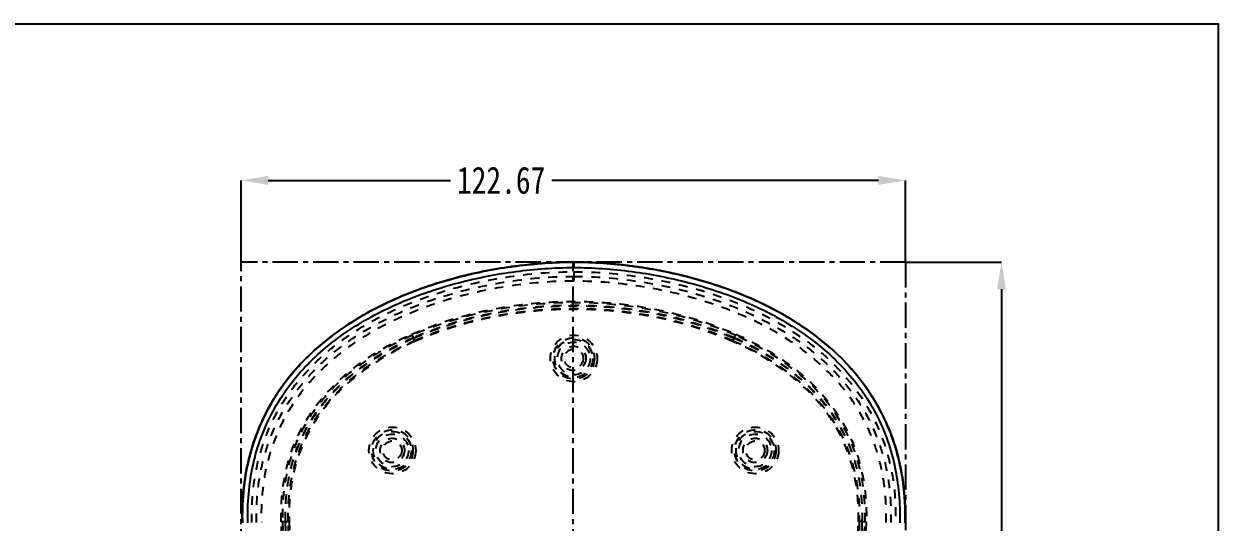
# Model space of a CAD drawing. Header units: millimetres. Extents: x 629 to 2024, y -4394 to 1386.
# Drawn here: x 1229.9 to 1450.4, y 160.1 to 252.2 of the extents above; entities that cross this region are included whole.
import ezdxf

# ---------------------------------------------------------------- set-up
doc = ezdxf.new("R2010")
doc.units = ezdxf.units.MM
doc.header["$LTSCALE"] = 16.335
doc.header["$PDMODE"] = 3
doc.header["$PDSIZE"] = 0.3125
doc.linetypes.add('CENTER', pattern=[0.6, 0.375, -0.075, 0.075, -0.075])
doc.linetypes.add('HIDDEN', pattern=[0.2, 0.1, -0.1])
doc.layers.get('0').update_dxf_attribs({"linetype": 'CONTINUOUS'})
doc.layers.get('Defpoints').update_dxf_attribs({"linetype": 'CONTINUOUS'})
doc.layers.add('DEFAULT_2', color=8, linetype='HIDDEN')
doc.styles.get("Standard").update_dxf_attribs({"font": 'txt', "width": 0.8})
doc.dimstyles.get("Standard").update_dxf_attribs({"dimtxt": 0.15625, "dimasz": 0.1875, "dimexe": 0.125, "dimexo": 0.0625, "dimtad": 0, "dimtih": 1, "dimtoh": 1, "dimdsep": 46, "dimtxsty": 'Standard', "dimcen": 0.09, "dimadec": 0, "dimazin": 0, "dimtp": 0.01, "dimtm": 0.01, "dimtfac": 1, "dimtofl": 0, "dimtmove": 0, "dimatfit": 3, "dimfxl": 0, "dimtolj": 1, "dimarcsym": 0})

# ---------------------------------------------------------------- blocks, each defined once
blk = doc.blocks.new('*D2')
at = {"color": 4, "lineweight": -2}
for p, q in [((1270, 208.12), (1270, 223.23)), ((1275, 223.23), (1308.68, 223.23)), ((1387.66, 223.23), (1327.35, 223.23)), ((1392.66, 208.12), (1392.66, 223.23))]:
    blk.add_line(p, q, dxfattribs=at)
at = {"color": 4}
for points in [[(1275, 224.07), (1275, 222.4), (1270, 223.23)], [(1387.66, 224.07), (1387.66, 222.4), (1392.66, 223.23)]]:
    blk.add_solid(points, dxfattribs=at)
at = {"layer": 'Defpoints', "color": 0}
for p in [(1270, 223.23), (1270, 208.12), (1392.66, 208.12, 0)]:
    blk.add_point(p, dxfattribs=at)
at = {"color": 6, "insert": (1318.01, 223.23), "char_height": 5, "attachment_point": 5}
blk.add_mtext('\\A1;122.67', dxfattribs=at)
blk = doc.blocks.new('*D3')
at = {"color": 4, "lineweight": -2}
for p, q in [((1392.66, 208.12), (1410.38, 208.12)), ((1410.38, 203.12), (1410.38, 106.14)), ((1410.38, -12.88), (1410.38, 87.47)), ((1392.66, -17.88), (1410.38, -17.88))]:
    blk.add_line(p, q, dxfattribs=at)
at = {"color": 4}
for points in [[(1409.55, 203.12), (1411.22, 203.12), (1410.38, 208.12)], [(1409.55, -12.88), (1411.22, -12.88), (1410.38, -17.88)]]:
    blk.add_solid(points, dxfattribs=at)
at = {"layer": 'Defpoints', "color": 0}
for p in [(1392.66, 208.12), (1392.66, -17.88), (1410.38, -17.88)]:
    blk.add_point(p, dxfattribs=at)
at = {"color": 6, "insert": (1410.38, 96.8), "char_height": 5, "attachment_point": 5, "rotation": 90}
blk.add_mtext('\\A1;226.00', dxfattribs=at)

msp = doc.modelspace()

# ---------------------------------------------------------------- linework, layer by layer
at = {"color": 1, "linetype": 'CENTER', "ltscale": 0.762963}
for p, q in [((1269.995, -17.882, 0), (1269.995, 208.118)), ((1392.663, 208.118, 0), (1269.995, 208.118)), ((1331.329, -17.882), (1331.329, 208.118)), ((1392.663, 208.118, 0), (1392.663, -17.882))]:
    msp.add_line(p, q, dxfattribs=at)
at = {"color": 7, "linetype": 'Continuous'}
msp.add_line((1331.416, 208.118), (1331.416, 207.118), dxfattribs=at)
msp.add_lwpolyline([(988.338, 252.159), (1450.38, 252.159), (1450.38, -54.799), (988.338, -54.799)], close=True)
for centre, radius, start, end in [((1331.889, 122.558), 85.574, 93.69379, 97.44129), ((1331.447, 129.299), 78.819, 90.02209, 93.68869), ((1331.386, 129.293), 78.825, 86.31093, 89.97776), ((1331.032, 123.615), 84.514, 83.59281, 86.31934), ((1330.637, 119.919), 88.231, 82.73673, 83.60567), ((1330.449, 118.434), 89.728, 82.08987, 82.7378), ((1330.6, 119.473), 88.678, 79.69767, 82.09399), ((1330.781, 120.503), 87.632, 79.39846, 79.69351), ((1330.978, 121.522), 86.594, 76.9781, 79.40267), ((1331.273, 122.818), 85.265, 75.85547, 76.97469), ((1331.474, 123.616), 84.442, 74.96343, 75.85549)]:
    msp.add_arc(centre, radius, start, end, dxfattribs=at)
for points, knots in [([(1320.809, 207.412), (1317.872, 207.03), (1308.007, 205.257), (1290.999, 199.014), (1274.456, 184.326), (1269.995, 168.963), (1270.241, 159.937)], [0, 0, 0, 0, 0.1287235, 0.4203087, 0.711894, 1, 1, 1, 1]), ([(1270.241, 159.937), (1270.142, 163.578), (1270.592, 169.081), (1272.639, 176.123), (1274.905, 181.138), (1277.867, 185.774), (1282.627, 191.343), (1289.794, 197.065), (1299.517, 202.079), (1309.864, 205.518), (1317.063, 206.92), (1320.731, 207.402), (1320.809, 207.412)], [0, 0, 0, 0, 0.1424207, 0.2136311, 0.2848414, 0.3560518, 0.4272621, 0.5696828, 0.7121035, 0.8545242, 0.9969449, 1, 1, 1, 1]), ([(1320.806, 207.412), (1320.73, 207.402), (1317.062, 206.92), (1309.864, 205.518), (1299.517, 202.079), (1289.794, 197.065), (1282.626, 191.344), (1277.867, 185.775), (1274.905, 181.138), (1272.64, 176.122), (1270.607, 169.127), (1270.15, 163.675), (1270.237, 160.08)], [0, 0, 0, 0, 0.0030305, 0.1457215, 0.2884126, 0.4311036, 0.5737946, 0.6451401, 0.7164856, 0.7878311, 0.8591766, 1, 1, 1, 1]), ([(1331.416, 208.118), (1335.044, 208.118), (1338.846, 207.845), (1342.615, 207.333), (1342.796, 207.308)], [0, 0, 0, 0, 0.9522219, 1, 1, 1, 1]), ([(1342.796, 207.308), (1346.203, 206.835), (1353.142, 205.46), (1363.315, 202.079), (1373.038, 197.065), (1380.205, 191.344), (1384.965, 185.774), (1387.928, 181.138), (1390.193, 176.123), (1391.538, 171.497), (1392.052, 168.566), (1392.205, 167.43)], [0, 0, 0, 0, 0.1516383, 0.3112871, 0.4709358, 0.6305845, 0.7104089, 0.7902333, 0.8700576, 0.949882, 1, 1, 1, 1]), ([(1392.206, 167.43), (1391.417, 173.27), (1386.792, 185.732), (1371.834, 199.014), (1355.094, 205.158), (1345.489, 206.934), (1342.796, 207.308)], [0, 0, 0, 0, 0.2260655, 0.548149, 0.8702325, 1, 1, 1, 1]), ([(1271.241, 159.968), (1271.144, 163.527), (1271.586, 168.921), (1273.581, 175.777), (1275.788, 180.663), (1278.675, 185.179), (1282.157, 189.254), (1286.129, 192.856), (1291.929, 197.038), (1299.912, 201.156), (1310.12, 204.548), (1320.678, 206.605), (1327.839, 207.118), (1331.416, 207.118)], [0, 0, 0, 0, 0.1246962, 0.1870797, 0.2494318, 0.3117819, 0.3741719, 0.4365996, 0.499123, 0.6241631, 0.7493914, 0.8747157, 1, 1, 1, 1]), ([(1331.416, 207.118), (1334.994, 207.118), (1342.155, 206.605), (1352.712, 204.548), (1362.921, 201.156), (1370.904, 197.037), (1376.704, 192.856), (1380.676, 189.253), (1384.158, 185.178), (1387.045, 180.662), (1389.252, 175.776), (1391.246, 168.92), (1391.689, 163.526), (1391.592, 159.967)], [0, 0, 0, 0, 0.1252865, 0.250611, 0.3758401, 0.5008817, 0.5634056, 0.6258334, 0.6882236, 0.7505734, 0.8129248, 0.8753073, 1, 1, 1, 1])]:
    msp.add_open_spline(points, degree=3, knots=knots, dxfattribs=at)
for points in [[(1320.809, 207.412), (1324.324, 207.869), (1327.867, 208.118), (1331.416, 208.118)], [(1331.416, 208.118), (1328.106, 208.118), (1324.525, 207.894), (1320.809, 207.412)], [(1342.796, 207.308), (1338.804, 207.862), (1334.955, 208.118), (1331.416, 208.118)], [(1392.205, 167.43), (1392.54, 164.947), (1392.659, 162.436), (1392.591, 159.938)], [(1392.591, 159.937), (1392.663, 162.551), (1392.527, 165.049), (1392.206, 167.43)]]:
    msp.add_open_spline(points, degree=3, dxfattribs=at)
at = {"layer": 'DEFAULT_2', "color": 8, "linetype": 'HIDDEN'}
for p, q in [((1331.416, 206.35), (1331.416, 204.618)), ((1301.809, 194.144), (1301.512, 194.818)), ((1302.1, 193.479), (1301.836, 194.081)), ((1360.732, 193.479), (1360.997, 194.081)), ((1361.024, 194.144), (1361.32, 194.818)), ((1277.643, 160.164), (1277.406, 160.156)), ((1278.142, 160.177), (1277.643, 160.164)), ((1278.21, 160.179), (1278.868, 160.2)), ((1384.123, 160.197), (1383.965, 160.202)), ((1384.622, 160.184), (1384.123, 160.197)), ((1384.69, 160.182), (1385.189, 160.165)), ((1385.189, 160.165), (1385.426, 160.158))]:
    msp.add_line(p, q, dxfattribs=at)
for centre, radius in [((1331.416, 190.333), 4.315), ((1331.416, 190.333), 3.815), ((1331.416, 190.333), 3.517), ((1331.416, 190.333), 3.017), ((1331.416, 190.333), 2.25), ((1331.416, 190.333), 1.75), ((1297.916, 173.333), 4.315), ((1297.916, 173.333), 3.815), ((1297.916, 173.333), 3.517), ((1364.916, 173.333), 4.315), ((1364.916, 173.333), 3.815), ((1364.916, 173.333), 3.517), ((1297.916, 173.333), 3.017), ((1297.916, 173.333), 2.25), ((1297.916, 173.333), 1.75), ((1364.916, 173.333), 3.017), ((1364.916, 173.333), 2.25), ((1364.916, 173.333), 1.75)]:
    msp.add_circle(centre, radius, dxfattribs=at)
for points, knots in [([(1272.008, 159.991), (1271.913, 163.508), (1272.344, 168.844), (1274.334, 175.624), (1276.547, 180.454), (1279.436, 184.909), (1282.909, 188.919), (1286.856, 192.454), (1292.601, 196.541), (1300.478, 200.546), (1310.515, 203.851), (1320.88, 205.85), (1327.906, 206.35), (1331.416, 206.35)], [0, 0, 0, 0, 0.1250224, 0.1876969, 0.2503899, 0.3130744, 0.3757307, 0.4383265, 0.5009128, 0.6257808, 0.7505512, 0.8752712, 1, 1, 1, 1]), ([(1272.874, 160.018), (1272.827, 161.746), (1272.921, 165.208), (1273.688, 170.343), (1275.148, 175.322), (1277.31, 180.038), (1280.133, 184.391), (1283.532, 188.315), (1287.403, 191.78), (1293.053, 195.799), (1300.822, 199.748), (1310.739, 203.012), (1320.991, 204.989), (1327.944, 205.484), (1331.416, 205.484)], [0, 0, 0, 0, 0.0624431, 0.1247671, 0.1870065, 0.2492164, 0.3114514, 0.3737555, 0.4361353, 0.4986459, 0.6237475, 0.7491076, 0.8745844, 1, 1, 1, 1]), ([(1331.416, 206.35), (1334.927, 206.35), (1341.953, 205.85), (1352.318, 203.851), (1362.355, 200.546), (1370.232, 196.541), (1375.977, 192.454), (1379.925, 188.919), (1383.397, 184.908), (1386.286, 180.453), (1388.499, 175.624), (1389.993, 170.53), (1390.777, 165.284), (1390.872, 161.751), (1390.824, 159.99)], [0, 0, 0, 0, 0.1246995, 0.2493905, 0.3741328, 0.4989727, 0.561545, 0.6241264, 0.6867679, 0.7494378, 0.8121163, 0.8747762, 0.937403, 1, 1, 1, 1]), ([(1331.416, 205.484), (1334.889, 205.484), (1341.841, 204.989), (1352.094, 203.011), (1362.011, 199.748), (1369.78, 195.798), (1375.431, 191.779), (1379.302, 188.314), (1382.7, 184.39), (1385.523, 180.036), (1387.685, 175.321), (1389.145, 170.341), (1389.912, 165.206), (1390.005, 161.744), (1389.959, 160.015)], [0, 0, 0, 0, 0.1254153, 0.250892, 0.3762529, 0.5013553, 0.5638664, 0.6262463, 0.6885501, 0.7507849, 0.8129949, 0.8752343, 0.9375583, 1, 1, 1, 1]), ([(1371.061, 197.869), (1368.541, 199.372), (1362.794, 202.228), (1356.725, 204.269), (1353.381, 205.167)], [0, 0, 0, 0, 0.4578456, 1, 1, 1, 1]), ([(1331.416, 204.618), (1328.005, 204.618), (1321.177, 204.134), (1311.105, 202.206), (1301.355, 199.023), (1293.706, 195.173), (1288.13, 191.25), (1284.304, 187.861), (1280.938, 184.018), (1278.138, 179.744), (1275.993, 175.107), (1274.545, 170.206), (1273.786, 165.152), (1273.694, 161.745), (1273.74, 160.044)], [0, 0, 0, 0, 0.1252767, 0.2505961, 0.3758342, 0.5008727, 0.5633835, 0.6257914, 0.6881572, 0.7504765, 0.8127863, 0.8751272, 0.9375156, 1, 1, 1, 1]), ([(1389.093, 160.04), (1389.139, 161.741), (1389.047, 165.148), (1388.288, 170.203), (1386.841, 175.104), (1384.696, 179.742), (1381.896, 184.015), (1378.531, 187.86), (1374.704, 191.249), (1369.128, 195.172), (1361.479, 199.023), (1351.729, 202.205), (1341.656, 204.134), (1334.827, 204.618), (1331.416, 204.618)], [0, 0, 0, 0, 0.0624842, 0.1248732, 0.1872143, 0.2495244, 0.3118438, 0.3742096, 0.4366176, 0.4991284, 0.6241657, 0.7494021, 0.874723, 1, 1, 1, 1]), ([(1301.512, 194.818), (1306.192, 196.873), (1313.603, 199.139), (1323.734, 200.619), (1331.416, 200.989), (1339.098, 200.619), (1349.229, 199.139), (1356.641, 196.873), (1361.32, 194.818)], [0, 0, 0, 0, 0.2498119, 0.374902, 0.5, 0.625098, 0.7501881, 1, 1, 1, 1]), ([(1361.225, 194.601), (1356.559, 196.65), (1346.722, 199.657), (1331.416, 201.114), (1316.111, 199.657), (1306.273, 196.65), (1301.608, 194.601)], [0, 0, 0, 0, 0.2500214, 0.5000004, 0.7499792, 1, 1, 1, 1]), ([(1361.024, 194.144), (1356.391, 196.178), (1346.62, 199.165), (1331.416, 200.611), (1316.212, 199.165), (1306.441, 196.178), (1301.809, 194.144)], [0, 0, 0, 0, 0.2499306, 0.5000004, 0.75007, 1, 1, 1, 1]), ([(1301.836, 194.081), (1306.465, 196.114), (1316.227, 199.098), (1331.416, 200.542), (1346.605, 199.098), (1356.367, 196.114), (1360.997, 194.081)], [0, 0, 0, 0, 0.2499914, 0.5000004, 0.7500092, 1, 1, 1, 1]), ([(1302.037, 193.624), (1306.633, 195.642), (1316.329, 198.605), (1331.416, 200.04), (1346.504, 198.605), (1356.199, 195.642), (1360.796, 193.624)], [0, 0, 0, 0, 0.2498992, 0.5000004, 0.7501013, 1, 1, 1, 1]), ([(1360.732, 193.479), (1356.145, 195.494), (1348.878, 197.714), (1338.947, 199.163), (1331.416, 199.524), (1323.886, 199.163), (1313.954, 197.714), (1306.688, 195.494), (1302.1, 193.479)], [0, 0, 0, 0, 0.24983, 0.3749113, 0.5, 0.6250887, 0.75017, 1, 1, 1, 1]), ([(1277.406, 160.157), (1277.356, 162.035), (1277.496, 165.805), (1278.571, 171.363), (1280.602, 176.653), (1283.566, 181.482), (1287.313, 185.725), (1293.09, 190.559), (1298.076, 193.309), (1301.512, 194.818)], [0, 0, 0, 0, 0.1250608, 0.2500859, 0.375086, 0.5000879, 0.6251169, 0.7501786, 1, 1, 1, 1]), ([(1301.608, 194.601), (1298.201, 193.104), (1293.255, 190.379), (1287.514, 185.589), (1283.782, 181.373), (1280.827, 176.571), (1278.802, 171.306), (1277.732, 165.778), (1277.593, 162.03), (1277.643, 160.164)], [0, 0, 0, 0, 0.2492208, 0.3742145, 0.499344, 0.6245634, 0.7498021, 0.8749746, 1, 1, 1, 1]), ([(1301.809, 194.144), (1298.435, 192.662), (1293.541, 189.966), (1287.866, 185.232), (1284.187, 181.077), (1281.277, 176.349), (1279.284, 171.166), (1278.23, 165.717), (1278.093, 162.02), (1278.142, 160.178)], [0, 0, 0, 0, 0.2500981, 0.3751881, 0.5001628, 0.6250324, 0.7499115, 0.8748957, 1, 1, 1, 1]), ([(1278.21, 160.18), (1278.161, 162.019), (1278.298, 165.709), (1279.351, 171.152), (1281.345, 176.334), (1284.258, 181.059), (1287.938, 185.205), (1293.599, 189.922), (1298.476, 192.606), (1301.836, 194.081)], [0, 0, 0, 0, 0.1250318, 0.2501349, 0.375266, 0.5003938, 0.6254796, 0.7505001, 1, 1, 1, 1]), ([(1360.997, 194.081), (1364.356, 192.606), (1369.233, 189.922), (1374.894, 185.206), (1378.574, 181.06), (1381.487, 176.336), (1383.481, 171.155), (1384.534, 165.712), (1384.671, 162.022), (1384.622, 160.184)], [0, 0, 0, 0, 0.2495014, 0.3745219, 0.4996076, 0.6247352, 0.7498662, 0.8749696, 1, 1, 1, 1]), ([(1384.69, 160.181), (1384.74, 162.024), (1384.603, 165.72), (1383.548, 171.168), (1381.555, 176.351), (1378.645, 181.078), (1374.966, 185.233), (1369.291, 189.967), (1364.398, 192.662), (1361.024, 194.144)], [0, 0, 0, 0, 0.1251048, 0.2500879, 0.3749669, 0.4998375, 0.6248133, 0.7499035, 1, 1, 1, 1]), ([(1385.189, 160.165), (1385.239, 162.031), (1385.1, 165.779), (1384.03, 171.307), (1382.005, 176.571), (1379.05, 181.374), (1375.318, 185.589), (1369.577, 190.379), (1364.632, 193.104), (1361.225, 194.601)], [0, 0, 0, 0, 0.1250256, 0.250197, 0.3754359, 0.5006559, 0.6257863, 0.7507804, 1, 1, 1, 1]), ([(1361.32, 194.818), (1364.757, 193.309), (1369.742, 190.559), (1375.519, 185.725), (1379.266, 181.482), (1382.23, 176.653), (1384.261, 171.363), (1385.337, 165.806), (1385.477, 162.036), (1385.426, 160.158)], [0, 0, 0, 0, 0.2498218, 0.3748836, 0.4999125, 0.6249141, 0.749914, 0.874939, 1, 1, 1, 1]), ([(1278.71, 160.196), (1278.661, 162.011), (1278.796, 165.65), (1279.833, 171.013), (1281.796, 176.112), (1284.663, 180.763), (1288.29, 184.848), (1293.886, 189.509), (1298.71, 192.163), (1302.037, 193.624)], [0, 0, 0, 0, 0.1251129, 0.25002, 0.3747783, 0.4995503, 0.6244768, 0.7495957, 1, 1, 1, 1]), ([(1302.1, 193.479), (1298.796, 192.028), (1294.001, 189.392), (1288.431, 184.764), (1284.811, 180.697), (1281.947, 176.062), (1279.987, 170.976), (1278.953, 165.631), (1278.819, 162.007), (1278.868, 160.201)], [0, 0, 0, 0, 0.2497799, 0.3748287, 0.4998669, 0.6248912, 0.749913, 0.8749565, 1, 1, 1, 1]), ([(1383.965, 160.202), (1384.013, 162.008), (1383.879, 165.632), (1382.846, 170.977), (1380.885, 176.062), (1378.021, 180.698), (1374.402, 184.764), (1368.832, 189.393), (1364.036, 192.028), (1360.732, 193.479)], [0, 0, 0, 0, 0.1250437, 0.2500875, 0.3751095, 0.5001338, 0.6251719, 0.7502206, 1, 1, 1, 1]), ([(1360.796, 193.624), (1364.122, 192.163), (1368.947, 189.509), (1374.542, 184.849), (1378.169, 180.763), (1381.036, 176.113), (1382.999, 171.014), (1384.036, 165.651), (1384.171, 162.012), (1384.123, 160.197)], [0, 0, 0, 0, 0.2504057, 0.3755247, 0.5004513, 0.6252232, 0.7499813, 0.8748884, 1, 1, 1, 1]), ([(1280.342, 118.529), (1279.937, 121.984), (1278.51, 135.825), (1277.754, 149.728), (1277.406, 160.157)], [0, 0, 0, 0, 0.2500222, 1, 1, 1, 1]), ([(1277.643, 160.164), (1277.99, 149.741), (1278.747, 135.844), (1280.173, 122.01), (1280.577, 118.556)], [0, 0, 0, 0, 0.7499615, 1, 1, 1, 1]), ([(1278.142, 160.178), (1278.258, 156.706), (1278.818, 142.827), (1279.862, 128.961), (1281.073, 118.615)], [0, 0, 0, 0, 0.2500705, 1, 1, 1, 1]), ([(1281.141, 118.622), (1280.737, 122.072), (1279.312, 135.889), (1278.557, 149.769), (1278.21, 160.18)], [0, 0, 0, 0, 0.2500186, 1, 1, 1, 1]), ([(1281.637, 118.681), (1280.427, 129.015), (1279.385, 142.865), (1278.825, 156.728), (1278.71, 160.196)], [0, 0, 0, 0, 0.7499093, 1, 1, 1, 1]), ([(1278.868, 160.201), (1279.214, 149.804), (1279.967, 135.942), (1281.391, 122.143), (1281.794, 118.699)], [0, 0, 0, 0, 0.7499778, 1, 1, 1, 1]), ([(1381.039, 118.699), (1381.442, 122.143), (1382.866, 135.943), (1383.619, 149.805), (1383.965, 160.202)], [0, 0, 0, 0, 0.2500222, 1, 1, 1, 1]), ([(1384.123, 160.197), (1384.007, 156.729), (1383.448, 142.866), (1382.405, 129.015), (1381.196, 118.681)], [0, 0, 0, 0, 0.2500907, 1, 1, 1, 1]), ([(1384.622, 160.184), (1384.275, 149.772), (1383.52, 135.891), (1382.096, 122.072), (1381.692, 118.622)], [0, 0, 0, 0, 0.7499817, 1, 1, 1, 1]), ([(1381.759, 118.615), (1382.971, 128.962), (1384.015, 142.829), (1384.575, 156.709), (1384.69, 160.181)], [0, 0, 0, 0, 0.7499296, 1, 1, 1, 1]), ([(1382.255, 118.556), (1382.66, 122.01), (1384.086, 135.845), (1384.842, 149.742), (1385.189, 160.165)], [0, 0, 0, 0, 0.2500385, 1, 1, 1, 1]), ([(1385.426, 160.158), (1385.079, 149.729), (1384.323, 135.825), (1382.895, 121.984), (1382.491, 118.529)], [0, 0, 0, 0, 0.7499778, 1, 1, 1, 1])]:
    msp.add_open_spline(points, degree=3, knots=knots, dxfattribs=at)

# ---------------------------------------------------------------- dimensions: what is measured, and where the dimension line sits
dim = msp.add_linear_dim(base=(1269.995, 223.233), p1=(1392.663, 208.118, 0), p2=(1269.995, 208.118), dimstyle='Standard', override={"dimtxt": 5, "dimasz": 5, "dimexe": 0, "dimexo": 0, "dimgap": 0, "dimtih": 0, "dimtoh": 0, "dimzin": 0, "dimcen": 0, "dimclrd": 4, "dimclre": 4, "dimclrt": 6, "dimadec": 2, "dimtp": 0, "dimtm": 0, "dimtzin": 0})
dim.commit()
dim.dimension.update_dxf_attribs({"geometry": '*D2', "text_midpoint": (1318.012, 223.233), "dimtype": 160})
dim = msp.add_linear_dim(base=(1410.383, -17.882), p1=(1392.663, 208.118), p2=(1392.663, -17.882), angle=90, dimstyle='Standard', override={"dimtxt": 5, "dimasz": 5, "dimexe": 0, "dimexo": 0, "dimgap": 0, "dimtih": 0, "dimtoh": 0, "dimzin": 0, "dimcen": 0, "dimclrd": 4, "dimclre": 4, "dimclrt": 6, "dimadec": 2, "dimtp": 0, "dimtm": 0, "dimtzin": 0})
dim.commit()
dim.dimension.update_dxf_attribs({"geometry": '*D3', "text_midpoint": (1410.383, 96.802), "dimtype": 160})

doc.saveas('drawing.dxf')
